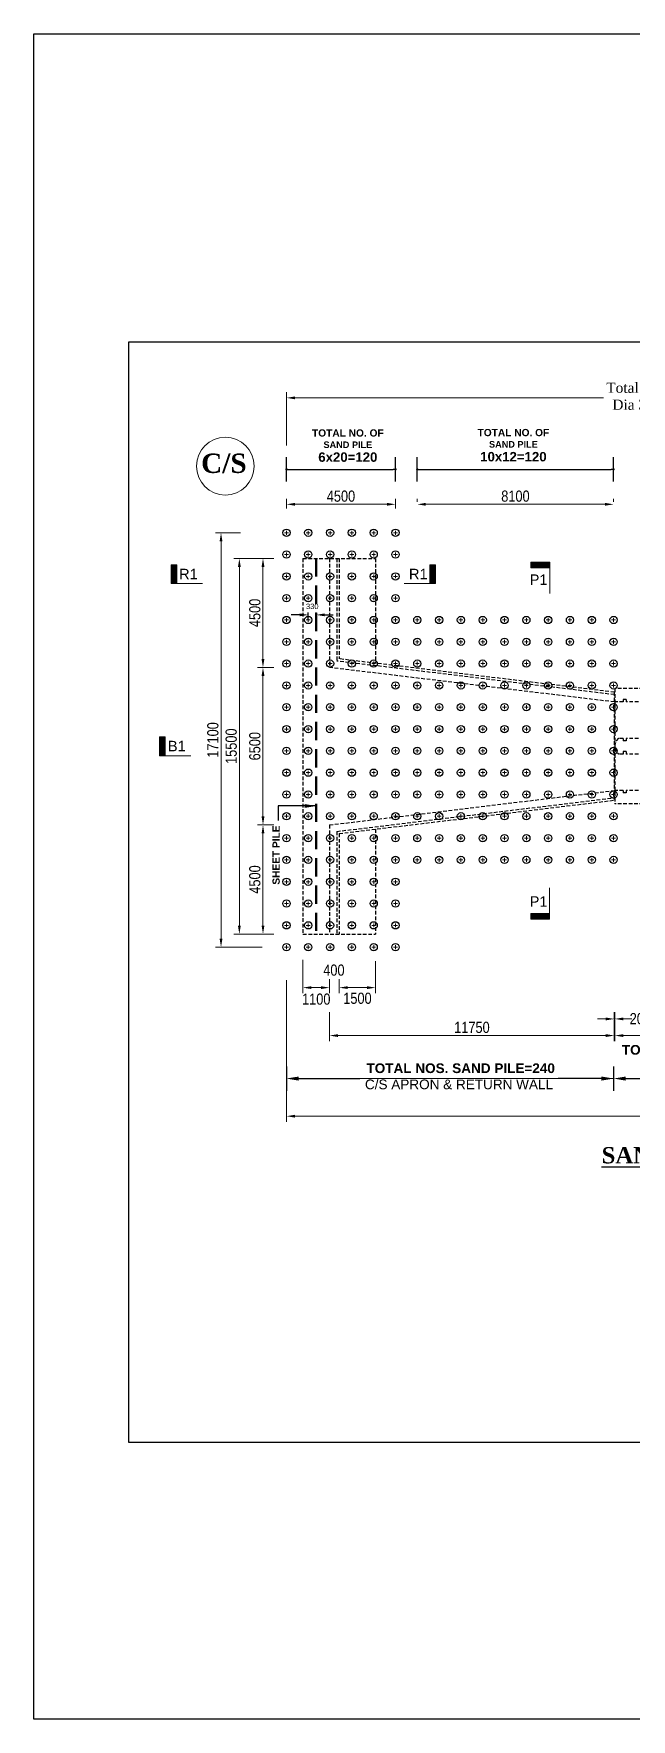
# Model space of a CAD drawing. Extents: x -358915 to 1258323, y -1667244 to -305611.
# Drawn here: x 856274 to 880934, y -1317839 to -1248286 of the extents above; entities that cross this region are included whole.
import ezdxf

# ---------------------------------------------------------------- set-up
doc = ezdxf.new("R2010")
doc.units = 0
doc.header["$LTSCALE"] = 300
doc.header["$MEASUREMENT"] = 0
doc.linetypes.add('DASHED', pattern=[0.75, 0.5, -0.25])
doc.layers.get('0').update_dxf_attribs({"linetype": 'CONTINUOUS'})
doc.layers.get('DEFPOINTS').update_dxf_attribs({"linetype": 'CONTINUOUS'})
for name, color, linetype, lineweight in [('Dim', 7, 'CONTINUOUS', 9), ('Dimension', 8, 'CONTINUOUS', 18), ('line2', 3, 'CONTINUOUS', 30), ('slop', 8, 'CONTINUOUS', 9)]:
    doc.layers.add(name, color=color, linetype=linetype, lineweight=lineweight)
for name, color, linetype in [('LINE', 7, 'CONTINUOUS'), ('P1', 7, 'CONTINUOUS'), ('TEXT', 10, 'CONTINUOUS')]:
    doc.layers.add(name, color=color, linetype=linetype)
doc.styles.add('1-2', font='arial.ttf')
doc.styles.add('Arial', font='arial.ttf')
doc.styles.add('DIM', font='isocp3.shx')
doc.styles.add('dimText', font='ARIALN.TTF')
doc.styles.add('text', font='ARIALN.TTF', dxfattribs={"height": 1.6})
doc.dimstyles.new('3', dxfattribs={"dimtxt": 225, "dimasz": 350, "dimexe": 100, "dimexo": 25, "dimgap": 9, "dimtad": 0, "dimdec": 0, "dimzin": 0, "dimdsep": 46, "dimtxsty": 'Standard', "dimcen": 0, "dimclrd": 5, "dimclre": 6, "dimclrt": 256, "dimadec": 0, "dimazin": 0, "dimtfac": 1, "dimtdec": 0, "dimtofl": 0, "dimtmove": 2, "dimatfit": 3, "dimfxl": 1, "dimtolj": 1, "dimtzin": 0, "dimarcsym": 0})
doc.dimstyles.new('dim_230', dxfattribs={"dimtxt": 460, "dimasz": 460, "dimexe": 230, "dimexo": 100, "dimgap": 100, "dimtad": 1, "dimdec": 0, "dimzin": 0, "dimdsep": 46, "dimtxsty": 'dimText', "dimcen": 0.09, "dimclrd": 256, "dimclre": 256, "dimclrt": 7, "dimadec": 0, "dimazin": 0, "dimtfac": 1, "dimtdec": 0, "dimtofl": 0, "dimtmove": 0, "dimatfit": 3, "dimfxl": 1, "dimtolj": 1, "dimtzin": 0, "dimlwd": -1, "dimlwe": -1, "dimarcsym": 0})
doc.dimstyles.new('dim_240', dxfattribs={"dimtxt": 480, "dimasz": 480, "dimexe": 300, "dimexo": 200, "dimgap": 200, "dimtad": 1, "dimdec": 0, "dimzin": 0, "dimdsep": 46, "dimtxsty": 'DIM', "dimcen": 350, "dimclrd": 5, "dimclre": 5, "dimclrt": 7, "dimadec": 0, "dimazin": 0, "dimtfac": 1, "dimtdec": 0, "dimtmove": 0, "dimatfit": 3, "dimfxl": 20, "dimtolj": 1, "dimtzin": 0, "dimarcsym": 0})
doc.dimstyles.new('dim_250', dxfattribs={"dimtxt": 500, "dimasz": 500, "dimexe": 500, "dimexo": 100, "dimgap": 150, "dimtad": 1, "dimdec": 0, "dimzin": 0, "dimdsep": 46, "dimtxsty": 'Arial', "dimcen": 350, "dimclrd": 5, "dimclre": 5, "dimclrt": 7, "dimadec": 0, "dimazin": 0, "dimtfac": 1, "dimtdec": 0, "dimtmove": 0, "dimatfit": 3, "dimfxl": 500, "dimfxlon": 1, "dimtolj": 1, "dimtzin": 0, "dimarcsym": 0})

# ---------------------------------------------------------------- blocks, each defined once
blk = doc.blocks.new('*D1060')
at = {"layer": 'DEFPOINTS', "color": 0, "ltscale": 500, "transparency": 16777216}
for p in [(866279, -1269936), (865735, -1274436), (866279, -1274436)]:
    blk.add_point(p, dxfattribs=at)
at = {"layer": 'Dim', "ltscale": 500, "transparency": 16777216}
for p, q in [((866179, -1269936), (865505, -1269936)), ((865735, -1270286), (865735, -1274086)), ((866179, -1274436), (865505, -1274436))]:
    blk.add_line(p, q, dxfattribs=at)
for points in [[(865677, -1270286), (865794, -1270286), (865735, -1269936)], [(865677, -1274086), (865794, -1274086), (865735, -1274436)]]:
    blk.add_solid(points, dxfattribs=at)
at = {"layer": 'Dim', "color": 7, "ltscale": 500, "transparency": 16777216, "insert": (865400, -1272186), "char_height": 460, "attachment_point": 5, "rotation": 90, "style": 'dimText'}
blk.add_mtext('\\A1;4500', dxfattribs=at)
blk = doc.blocks.new('*D1061')
at = {"layer": 'DEFPOINTS', "color": 0, "ltscale": 500, "transparency": 16777216}
for p in [(866279, -1274436), (865735, -1280936), (866279, -1280936)]:
    blk.add_point(p, dxfattribs=at)
at = {"layer": 'Dim', "ltscale": 500, "transparency": 16777216}
for p, q in [((866179, -1274436), (865505, -1274436)), ((865735, -1274786), (865735, -1280586)), ((866179, -1280936), (865505, -1280936))]:
    blk.add_line(p, q, dxfattribs=at)
for points in [[(865677, -1274786), (865794, -1274786), (865735, -1274436)], [(865677, -1280586), (865794, -1280586), (865735, -1280936)]]:
    blk.add_solid(points, dxfattribs=at)
at = {"layer": 'Dim', "color": 7, "ltscale": 500, "transparency": 16777216, "insert": (865400, -1277686), "char_height": 460, "attachment_point": 5, "rotation": 90, "style": 'dimText'}
blk.add_mtext('\\A1;6500', dxfattribs=at)
blk = doc.blocks.new('*D1062')
at = {"layer": 'DEFPOINTS', "color": 0, "ltscale": 500, "transparency": 16777216}
for p in [(866279, -1280936), (865735, -1285436), (866279, -1285436)]:
    blk.add_point(p, dxfattribs=at)
at = {"layer": 'Dim', "ltscale": 500, "transparency": 16777216}
for p, q in [((866179, -1280936), (865505, -1280936)), ((865735, -1281286), (865735, -1285086)), ((866179, -1285436), (865505, -1285436))]:
    blk.add_line(p, q, dxfattribs=at)
for points in [[(865677, -1281286), (865794, -1281286), (865735, -1280936)], [(865677, -1285086), (865794, -1285086), (865735, -1285436)]]:
    blk.add_solid(points, dxfattribs=at)
at = {"layer": 'Dim', "color": 7, "ltscale": 500, "transparency": 16777216, "insert": (865400, -1283186), "char_height": 460, "attachment_point": 5, "rotation": 90, "style": 'dimText'}
blk.add_mtext('\\A1;4500', dxfattribs=at)
blk = doc.blocks.new('*D1063')
at = {"layer": 'DEFPOINTS', "color": 0, "ltscale": 500, "transparency": 16777216}
for p in [(867383, -1286405), (868483, -1287198), (868483, -1287648)]:
    blk.add_point(p, dxfattribs=at)
at = {"layer": 'Dim', "ltscale": 500, "transparency": 16777216}
for p, q in [((867383, -1286505), (867383, -1287878)), ((868483, -1287298), (868483, -1287878)), ((867733, -1287648), (868133, -1287648))]:
    blk.add_line(p, q, dxfattribs=at)
for points in [[(867733, -1287590), (867733, -1287706), (867383, -1287648)], [(868133, -1287590), (868133, -1287706), (868483, -1287648)]]:
    blk.add_solid(points, dxfattribs=at)
at = {"layer": 'Dim', "color": 7, "ltscale": 500, "transparency": 16777216, "insert": (867933, -1288124), "char_height": 460, "attachment_point": 5, "style": 'dimText'}
blk.add_mtext('\\A1;1100', dxfattribs=at)
blk = doc.blocks.new('*D1064')
at = {"layer": 'DEFPOINTS', "color": 0, "ltscale": 500, "transparency": 16777216}
for p in [(868483, -1287198), (868883, -1287192), (868883, -1287648)]:
    blk.add_point(p, dxfattribs=at)
at = {"layer": 'Dim', "ltscale": 500, "transparency": 16777216}
for p, q in [((868483, -1287298), (868483, -1287878)), ((868883, -1287292), (868883, -1287878)), ((868133, -1287648), (867783, -1287648)), ((869233, -1287648), (869583, -1287648))]:
    blk.add_line(p, q, dxfattribs=at)
for points in [[(868133, -1287590), (868133, -1287706), (868483, -1287648)], [(869233, -1287590), (869233, -1287706), (868883, -1287648)]]:
    blk.add_solid(points, dxfattribs=at)
at = {"layer": 'Dim', "color": 7, "ltscale": 500, "transparency": 16777216, "insert": (868662, -1286928), "char_height": 460, "attachment_point": 5, "style": 'dimText'}
blk.add_mtext('\\A1;400', dxfattribs=at)
blk = doc.blocks.new('*D1065')
at = {"layer": 'DEFPOINTS', "color": 0, "ltscale": 500, "transparency": 16777216}
for p in [(870383, -1286456), (868883, -1287192), (870383, -1287648)]:
    blk.add_point(p, dxfattribs=at)
at = {"layer": 'Dim', "ltscale": 500, "transparency": 16777216}
for p, q in [((870383, -1286556), (870383, -1287878)), ((868883, -1287292), (868883, -1287878)), ((869233, -1287648), (870033, -1287648))]:
    blk.add_line(p, q, dxfattribs=at)
for points in [[(869233, -1287590), (869233, -1287706), (868883, -1287648)], [(870033, -1287590), (870033, -1287706), (870383, -1287648)]]:
    blk.add_solid(points, dxfattribs=at)
at = {"layer": 'Dim', "color": 7, "ltscale": 500, "transparency": 16777216, "insert": (869633, -1288090), "char_height": 460, "attachment_point": 5, "style": 'dimText'}
blk.add_mtext('\\A1;1500', dxfattribs=at)
blk = doc.blocks.new('*D1066')
at = {"layer": 'DEFPOINTS', "color": 0, "ltscale": 500, "transparency": 16777216}
for p in [(868483, -1288556), (880233, -1288556), (880233, -1289626)]:
    blk.add_point(p, dxfattribs=at)
at = {"layer": 'Dim', "ltscale": 500, "transparency": 16777216}
for p, q in [((868483, -1288656), (868483, -1289856)), ((880233, -1288656), (880233, -1289856)), ((868833, -1289626), (879883, -1289626))]:
    blk.add_line(p, q, dxfattribs=at)
for points in [[(868833, -1289568), (868833, -1289685), (868483, -1289626)], [(879883, -1289568), (879883, -1289685), (880233, -1289626)]]:
    blk.add_solid(points, dxfattribs=at)
at = {"layer": 'Dim', "color": 7, "ltscale": 500, "transparency": 16777216, "insert": (874358, -1289291), "char_height": 460, "attachment_point": 5, "style": 'dimText'}
blk.add_mtext('\\A1;11750', dxfattribs=at)
blk = doc.blocks.new('*D1067')
at = {"layer": 'DEFPOINTS', "color": 0, "ltscale": 500, "transparency": 16777216}
for p in [(880233, -1288556), (880253, -1288556), (880253, -1288939)]:
    blk.add_point(p, dxfattribs=at)
at = {"layer": 'Dim', "ltscale": 500, "transparency": 16777216}
for p, q in [((880233, -1288656), (880233, -1289169)), ((880253, -1288656), (880253, -1289169)), ((879883, -1288939), (879533, -1288939)), ((880603, -1288939), (880953, -1288939))]:
    blk.add_line(p, q, dxfattribs=at)
for points in [[(879883, -1288881), (879883, -1288998), (880233, -1288939)], [(880603, -1288881), (880603, -1288998), (880253, -1288939)]]:
    blk.add_solid(points, dxfattribs=at)
at = {"layer": 'Dim', "color": 7, "ltscale": 500, "transparency": 16777216, "insert": (881161, -1288931), "char_height": 460, "attachment_point": 5, "style": 'dimText'}
blk.add_mtext('\\A1;20', dxfattribs=at)
blk = doc.blocks.new('*D1068')
at = {"layer": 'DEFPOINTS', "color": 0, "ltscale": 500, "transparency": 16777216}
for p in [(880253, -1288556), (889153, -1288556), (889153, -1289626)]:
    blk.add_point(p, dxfattribs=at)
at = {"layer": 'Dim', "ltscale": 500, "transparency": 16777216}
for p, q in [((880253, -1288656), (880253, -1289856)), ((889153, -1288656), (889153, -1289856)), ((880603, -1289626), (888803, -1289626))]:
    blk.add_line(p, q, dxfattribs=at)
for points in [[(880603, -1289568), (880603, -1289685), (880253, -1289626)], [(888803, -1289568), (888803, -1289685), (889153, -1289626)]]:
    blk.add_solid(points, dxfattribs=at)
at = {"layer": 'Dim', "color": 7, "ltscale": 500, "transparency": 16777216, "insert": (884703, -1289291), "char_height": 460, "attachment_point": 5, "style": 'dimText'}
blk.add_mtext('\\A1;8900', dxfattribs=at)
blk = doc.blocks.new('*D1056')
at = {"layer": 'DEFPOINTS', "color": 0, "transparency": 16777216}
for p in [(867603, -1272267), (867603, -1272478), (867933, -1272469)]:
    blk.add_point(p, dxfattribs=at)
at = {"layer": 'LINE', "color": 5, "lineweight": -2, "transparency": 16777216}
for p, q in [((867253, -1272267), (866903, -1272267)), ((868283, -1272267), (868633, -1272267))]:
    blk.add_line(p, q, dxfattribs=at)
at = {"layer": 'LINE', "color": 6, "lineweight": -2, "transparency": 16777216}
for p, q in [((867603, -1272453), (867603, -1272167)), ((867933, -1272444), (867933, -1272167))]:
    blk.add_line(p, q, dxfattribs=at)
at = {"layer": 'LINE', "color": 5, "transparency": 16777216}
for points in [[(867253, -1272208), (867253, -1272325), (867603, -1272267)], [(868283, -1272208), (868283, -1272325), (867933, -1272267)]]:
    blk.add_solid(points, dxfattribs=at)
at = {"layer": 'LINE', "transparency": 16777216, "insert": (867768, -1271917), "char_height": 225, "attachment_point": 5}
blk.add_mtext('\\A1;330', dxfattribs=at)
blk = doc.blocks.new('K')
at = {"layer": 'Dim', "ltscale": 50}
for points in [[(311304, -378343), (311142, -378343)], [(311223, -378424), (311223, -378262)]]:
    blk.add_lwpolyline(points, dxfattribs=at)
at = {"layer": 'P1', "ltscale": 50}
blk.add_circle((311223, -378343), 150, dxfattribs=at)
blk = doc.blocks.new('*D1076')
at = {"layer": 'DEFPOINTS', "color": 0, "ltscale": 500, "transparency": 16777216}
for p in [(865998, -1269936), (864760, -1285436), (865998, -1285436)]:
    blk.add_point(p, dxfattribs=at)
at = {"layer": 'Dim', "ltscale": 500, "transparency": 16777216}
for p, q in [((865898, -1269936), (864530, -1269936)), ((864760, -1270286), (864760, -1285086)), ((865898, -1285436), (864530, -1285436))]:
    blk.add_line(p, q, dxfattribs=at)
for points in [[(864702, -1270286), (864819, -1270286), (864760, -1269936)], [(864702, -1285086), (864819, -1285086), (864760, -1285436)]]:
    blk.add_solid(points, dxfattribs=at)
at = {"layer": 'Dim', "color": 7, "ltscale": 500, "transparency": 16777216, "insert": (864425, -1277686), "char_height": 460, "attachment_point": 5, "rotation": 90, "style": 'dimText'}
blk.add_mtext('\\A1;15500', dxfattribs=at)
blk = doc.blocks.new('*D1077')
at = {"layer": 'DEFPOINTS', "color": 0, "ltscale": 500, "transparency": 16777216}
for p in [(864003, -1268878), (864903, -1268878), (865803, -1285978)]:
    blk.add_point(p, dxfattribs=at)
at = {"layer": 'Dim', "ltscale": 500, "transparency": 16777216}
for p, q in [((864803, -1268878), (863773, -1268878)), ((864003, -1285628), (864003, -1269228)), ((865703, -1285978), (863773, -1285978))]:
    blk.add_line(p, q, dxfattribs=at)
for points in [[(863945, -1269228), (864062, -1269228), (864003, -1268878)], [(863945, -1285628), (864062, -1285628), (864003, -1285978)]]:
    blk.add_solid(points, dxfattribs=at)
at = {"layer": 'Dim', "color": 7, "ltscale": 500, "transparency": 16777216, "insert": (863668, -1277428), "char_height": 460, "attachment_point": 5, "rotation": 90, "style": 'dimText'}
blk.add_mtext('\\A1;17100', dxfattribs=at)
blk = doc.blocks.new('_Dot')
at = {"color": 0, "linetype": 'ByBlock', "lineweight": -2}
blk.add_line((-0.5, 0), (-1, 0), dxfattribs=at)
at = {"color": 0, "linetype": 'ByBlock', "const_width": 0.5}
blk.add_lwpolyline([(-0.25, 0, 1), (0.25, 0, 1)], format="xyb", close=True, dxfattribs=at)
blk = doc.blocks.new('*D1082')
at = {"layer": 'DEFPOINTS', "color": 0, "ltscale": 50, "transparency": 16777216}
for p in [(880203, -1266262), (872103, -1267078), (880203, -1267078)]:
    blk.add_point(p, dxfattribs=at)
at = {"layer": 'Dim', "color": 5, "lineweight": -2, "ltscale": 50, "transparency": 16777216}
for p, q in [((872103, -1266762), (872103, -1265762)), ((880203, -1266762), (880203, -1265762)), ((872203, -1266262), (880103, -1266262))]:
    blk.add_line(p, q, dxfattribs=at)
at = {"layer": 'Dim', "color": 5, "lineweight": -2, "ltscale": 50, "transparency": 16777216, "xscale": 100, "yscale": 100, "zscale": 100, "rotation": 180}
blk.add_blockref('_Dot', (872103, -1266262), dxfattribs=at)
at = {"layer": 'Dim', "color": 5, "lineweight": -2, "ltscale": 50, "transparency": 16777216, "xscale": 100, "yscale": 100, "zscale": 100}
blk.add_blockref('_Dot', (880203, -1266262), dxfattribs=at)
at = {"layer": 'Dim', "color": 7, "ltscale": 50, "transparency": 16777216, "insert": (876069, -1265267), "char_height": 500, "attachment_point": 5, "style": 'Arial'}
blk.add_mtext('\\A1;{\\fArial|b1|i0|c0|p34;\\H0.6x;TOTAL NO. OF\\P\\H0.9x;SAND PILE\\P\\H1.444x;10x12=120}', dxfattribs=at)
blk = doc.blocks.new('*D1083')
at = {"layer": 'DEFPOINTS', "color": 0, "ltscale": 50, "transparency": 16777216}
for p in [(871203, -1266262), (866703, -1267464), (871203, -1267705)]:
    blk.add_point(p, dxfattribs=at)
at = {"layer": 'Dim', "color": 5, "lineweight": -2, "ltscale": 50, "transparency": 16777216}
for p, q in [((866703, -1266762), (866703, -1265762)), ((871203, -1266762), (871203, -1265762)), ((866803, -1266262), (871103, -1266262))]:
    blk.add_line(p, q, dxfattribs=at)
at = {"layer": 'Dim', "color": 5, "lineweight": -2, "ltscale": 50, "transparency": 16777216, "xscale": 100, "yscale": 100, "zscale": 100, "rotation": 180}
blk.add_blockref('_Dot', (866703, -1266262), dxfattribs=at)
at = {"layer": 'Dim', "color": 5, "lineweight": -2, "ltscale": 50, "transparency": 16777216, "xscale": 100, "yscale": 100, "zscale": 100}
blk.add_blockref('_Dot', (871203, -1266262), dxfattribs=at)
at = {"layer": 'Dim', "color": 7, "ltscale": 50, "transparency": 16777216, "insert": (869237, -1265284), "char_height": 500, "attachment_point": 5, "style": 'Arial'}
blk.add_mtext('\\A1;{\\fArial|b1|i0|c0|p34;\\H0.6x;TOTAL NO. OF\\P\\H0.9x;SAND PILE\\P\\H1.444x;6x20=120}', dxfattribs=at)
blk = doc.blocks.new('*D1084')
at = {"layer": 'DEFPOINTS', "color": 0, "ltscale": 50, "transparency": 16777216}
for p in [(866703, -1287700), (880203, -1290691), (866703, -1291400)]:
    blk.add_point(p, dxfattribs=at)
at = {"layer": 'Dim', "color": 5, "lineweight": -2, "ltscale": 50, "transparency": 16777216}
for p, q in [((866703, -1290900), (866703, -1291900)), ((867203, -1291400), (869730, -1291400)), ((879703, -1291400), (877919, -1291400)), ((880203, -1290900), (880203, -1291900))]:
    blk.add_line(p, q, dxfattribs=at)
at = {"layer": 'Dim', "color": 5, "ltscale": 50, "transparency": 16777216}
for points in [[(867203, -1291317), (867203, -1291484), (866703, -1291400)], [(879703, -1291317), (879703, -1291484), (880203, -1291400)]]:
    blk.add_solid(points, dxfattribs=at)
at = {"layer": 'Dim', "color": 7, "ltscale": 50, "transparency": 16777216, "insert": (873824, -1290976), "char_height": 450, "attachment_point": 5, "style": 'Arial'}
blk.add_mtext('\\A1;{\\fArial|b1|i0|c0|p34;\\H0.8889x;\\P\\H0.8889x; \\H1.125x;TOTAL NOS. SAND PILE=240\\P\\fArial|b0|i0|c0|p34;C/S APRON & RETURN WALL}', dxfattribs=at)
blk = doc.blocks.new('*D1085')
at = {"layer": 'DEFPOINTS', "color": 0, "ltscale": 50, "transparency": 16777216}
for p in [(880203, -1290691), (889203, -1290226), (889203, -1291400)]:
    blk.add_point(p, dxfattribs=at)
at = {"layer": 'Dim', "color": 5, "lineweight": -2, "ltscale": 50, "transparency": 16777216}
for p, q in [((880203, -1290900), (880203, -1291900)), ((880703, -1291400), (888703, -1291400)), ((889203, -1290900), (889203, -1291900))]:
    blk.add_line(p, q, dxfattribs=at)
at = {"layer": 'Dim', "color": 5, "ltscale": 50, "transparency": 16777216}
for points in [[(880703, -1291317), (880703, -1291484), (880203, -1291400)], [(888703, -1291317), (888703, -1291484), (889203, -1291400)]]:
    blk.add_solid(points, dxfattribs=at)
at = {"layer": 'Dim', "color": 7, "ltscale": 50, "transparency": 16777216, "insert": (884355, -1290176), "char_height": 450, "attachment_point": 5, "style": 'Arial'}
blk.add_mtext('\\A1;\\P{\\fArial|b1|i0|c0|p34;\\H0.8889x; TOTAL NOS. SAND PILE=108\\P\\fArial|b0|i0|c0|p34;BARREL SIDE}', dxfattribs=at)
blk = doc.blocks.new('T')
at = {"layer": 'Dim'}
h = blk.add_hatch(color=6, dxfattribs=at)
h.dxf.hatch_style = 1
h.paths.add_polyline_path([(-137, 0), (157, 0), (157, 975), (-137, 975)])
at = {"layer": 'Dimension', "color": 0, "lineweight": 13, "ltscale": 2}
for p, q in [((-137, 0), (-137, 975)), ((-137, 975), (157, 975)), ((157, 975), (157, 0)), ((1481, 0), (-137, 0))]:
    blk.add_line(p, q, dxfattribs=at)
blk = doc.blocks.new('*D1086')
at = {"layer": 'DEFPOINTS', "color": 0, "ltscale": 500, "transparency": 16777216}
for p in [(871203, -1267705), (866703, -1267978), (871203, -1267978)]:
    blk.add_point(p, dxfattribs=at)
at = {"layer": 'Dim', "ltscale": 500, "transparency": 16777216}
for p, q in [((866703, -1267878), (866703, -1267475)), ((867053, -1267705), (870853, -1267705)), ((871203, -1267878), (871203, -1267475))]:
    blk.add_line(p, q, dxfattribs=at)
for points in [[(867053, -1267646), (867053, -1267763), (866703, -1267705)], [(870853, -1267646), (870853, -1267763), (871203, -1267705)]]:
    blk.add_solid(points, dxfattribs=at)
at = {"layer": 'Dim', "color": 7, "ltscale": 500, "transparency": 16777216, "insert": (868953, -1267370), "char_height": 460, "attachment_point": 5, "style": 'dimText'}
blk.add_mtext('\\A1;4500', dxfattribs=at)
blk = doc.blocks.new('*D1087')
at = {"layer": 'DEFPOINTS', "color": 0, "ltscale": 500, "transparency": 16777216}
for p in [(872103, -1267705), (880203, -1267705), (880203, -1267705)]:
    blk.add_point(p, dxfattribs=at)
at = {"layer": 'Dim', "ltscale": 500, "transparency": 16777216}
for p, q in [((872103, -1267605), (872103, -1267475)), ((872453, -1267705), (879853, -1267705)), ((880203, -1267605), (880203, -1267475))]:
    blk.add_line(p, q, dxfattribs=at)
for points in [[(872453, -1267646), (872453, -1267763), (872103, -1267705)], [(879853, -1267646), (879853, -1267763), (880203, -1267705)]]:
    blk.add_solid(points, dxfattribs=at)
at = {"layer": 'Dim', "color": 7, "ltscale": 500, "transparency": 16777216, "insert": (876153, -1267370), "char_height": 460, "attachment_point": 5, "style": 'dimText'}
blk.add_mtext('\\A1;8100', dxfattribs=at)
blk = doc.blocks.new('*D1091')
at = {"layer": 'DEFPOINTS', "color": 0, "ltscale": 500, "transparency": 16777216}
for p in [(866703, -1287235), (905403, -1287700), (905403, -1292953)]:
    blk.add_point(p, dxfattribs=at)
at = {"layer": 'Dim', "ltscale": 500, "transparency": 16777216}
for p, q in [((866703, -1287335), (866703, -1293183)), ((905403, -1287800), (905403, -1293183)), ((867053, -1292953), (905053, -1292953))]:
    blk.add_line(p, q, dxfattribs=at)
for points in [[(867053, -1292895), (867053, -1293011), (866703, -1292953)], [(905053, -1292895), (905053, -1293011), (905403, -1292953)]]:
    blk.add_solid(points, dxfattribs=at)
at = {"layer": 'Dim', "color": 7, "ltscale": 500, "transparency": 16777216, "insert": (886053, -1292618), "char_height": 460, "attachment_point": 5, "style": 'dimText'}
blk.add_mtext('\\A1;38700', dxfattribs=at)

msp = doc.modelspace()

# ---------------------------------------------------------------- linework, layer by layer
at = {"layer": 'Dim', "ltscale": 500}
for p, q in [((866703.3, -1265279.7), (866703.3, -1263082.8)), ((867053.3, -1263312.8), (879780.5, -1263312.8))]:
    msp.add_line(p, q, dxfattribs=at)
at = {"layer": 'Dim', "ltscale": 50}
msp.add_line((880203.3, -1291400.4), (869730, -1291400.4), dxfattribs=at)
at = {"layer": 'Dim', "ltscale": 500}
msp.add_solid([(867053.3, -1263254.4), (867053.3, -1263371.1), (866703.3, -1263312.8)], dxfattribs=at)
at = {"layer": 'LINE', "linetype": 'DASHED'}
for p, q in [((867383.1, -1269936.1), (867383.1, -1285436.1)), ((867383.1, -1269936.1), (870383.1, -1269936.1)), ((868483.1, -1269936.1), (868483.1, -1274436.1)), ((868783.1, -1269936.1), (868783.1, -1274170.3)), ((868883.1, -1269936.1), (868883.1, -1274081.7)), ((870383.1, -1269936.1), (870383.1, -1274263.6)), ((880233.1, -1275558.9), (868783.1, -1274170.3)), ((880233.1, -1275458.2), (868883.1, -1274081.7)), ((880233.1, -1275861.1), (868483.1, -1274436.1)), ((880233.1, -1275458.2), (880233.1, -1279914)), ((887053.1, -1275311.1), (880253.1, -1275311.1)), ((880253.1, -1275311.1), (880253.1, -1280061.1)), ((880603.1, -1275861.1), (880253.1, -1275861.1)), ((880728.1, -1275761.1), (880603.1, -1275761.1)), ((880603.1, -1275761.1), (880603.1, -1275861.1)), ((880728.1, -1275761.1), (880728.1, -1275861.1)), ((881678.1, -1275861.1), (880728.1, -1275861.1)), ((880603.1, -1277361.1), (880417.6, -1277361.1)), ((880603.1, -1277361.1), (880603.1, -1277461.1)), ((880728.1, -1277461.1), (880603.1, -1277461.1)), ((881678.1, -1277361.1), (880728.1, -1277361.1)), ((880728.1, -1277361.1), (880728.1, -1277461.1)), ((880603.1, -1278011.1), (880419.6, -1278011.1)), ((880728.1, -1277911.1), (880603.1, -1277911.1)), ((880603.1, -1277911.1), (880603.1, -1278011.1)), ((880728.1, -1277911.1), (880728.1, -1278011.1)), ((881678.1, -1278011.1), (880728.1, -1278011.1)), ((868483.1, -1280936.1), (880233.1, -1279511.1)), ((880603.1, -1279511.1), (880253.1, -1279511.1)), ((880603.1, -1279511.1), (880603.1, -1279611.1)), ((880728.1, -1279611.1), (880603.1, -1279611.1)), ((881678.1, -1279511.1), (880728.1, -1279511.1)), ((880728.1, -1279511.1), (880728.1, -1279611.1)), ((868783.1, -1281201.9), (880233.1, -1279813.3)), ((868883.1, -1281290.5), (880233.1, -1279914)), ((887053.1, -1280061.1), (880253.1, -1280061.1)), ((868483.1, -1280936.1), (868483.1, -1285436.1)), ((870383.1, -1281108.6), (870383.1, -1285436.1)), ((868783.1, -1281201.9), (868783.1, -1285436.1)), ((868883.1, -1281290.5), (868883.1, -1285436.1)), ((867383.1, -1285436.1), (870383.1, -1285436.1))]:
    msp.add_line(p, q, dxfattribs=at)
at = {"layer": 'LINE', "color": 6, "linetype": 'DASHED', "lineweight": 50, "ltscale": 5}
msp.add_line((867933.1, -1269936.1), (867933.1, -1285436.1), dxfattribs=at)
at = {"layer": 'LINE', "color": 3, "ltscale": 0.5}
msp.add_lwpolyline([(856273.7, -1248285.9), (1004118, -1248285.9), (1004118, -1317838.7), (856273.7, -1317838.7)], close=True, dxfattribs=at)
at = {"layer": 'LINE'}
msp.add_lwpolyline([(924416.1, -1306417.9), (860193, -1306417.9), (860193, -1261003), (924416.1, -1261003)], close=True, dxfattribs=at)
at = {"layer": 'LINE', "linetype": 'DASHED'}
msp.add_arc((880655, -1277685.4), 401.9, 126.214269, 234.144213, dxfattribs=at)
at = {"layer": 'slop'}
msp.add_circle((864181.3, -1266128), 1192.5, dxfattribs=at)

# ---------------------------------------------------------------- block references
at = {"color": 5, "linetype": 'DASHED'}
for p in [(555480.3, -890534.8), (556380.3, -890534.8), (557280.3, -890534.8), (558180.3, -890534.8), (559080.3, -890534.8), (559980.3, -890534.8), (555480.3, -891434.8), (556380.3, -891434.8), (557280.3, -891434.8), (558180.3, -891434.8), (559080.3, -891434.8), (559980.3, -891434.8), (555480.3, -892334.8), (556380.3, -892334.8), (557280.3, -892334.8), (558180.3, -892334.8), (559080.3, -892334.8), (559980.3, -892334.8), (555480.3, -893234.8), (556380.3, -893234.8), (557280.3, -893234.8), (558180.3, -893234.8), (559080.3, -893234.8), (559980.3, -893234.8), (555480.3, -894134.8), (556380.3, -894134.8), (557280.3, -894134.8), (558180.3, -894134.8), (559080.3, -894134.8), (559980.3, -894134.8), (560880.3, -894134.8), (561780.3, -894134.8), (562680.3, -894134.8), (563580.3, -894134.8), (564480.3, -894134.8), (565380.3, -894134.8), (566280.3, -894134.8), (567180.3, -894134.8), (568080.3, -894134.8), (568980.3, -894134.8), (555480.3, -895034.8), (556380.3, -895034.8), (557280.3, -895034.8), (558180.3, -895034.8), (559080.3, -895034.8), (559980.3, -895034.8), (560880.3, -895034.8), (561780.3, -895034.8), (562680.3, -895034.8), (563580.3, -895034.8), (564480.3, -895034.8), (565380.3, -895034.8), (566280.3, -895034.8), (567180.3, -895034.8), (568080.3, -895034.8), (568980.3, -895034.8), (555480.3, -895934.8), (556380.3, -895934.8), (557280.3, -895934.8), (558180.3, -895934.8), (559080.3, -895934.8), (559980.3, -895934.8), (560880.3, -895934.8), (561780.3, -895934.8), (562680.3, -895934.8), (563580.3, -895934.8), (564480.3, -895934.8), (565380.3, -895934.8), (566280.3, -895934.8), (567180.3, -895934.8), (568080.3, -895934.8), (568980.3, -895934.8), (555480.3, -896834.8), (556380.3, -896834.8), (557280.3, -896834.8), (558180.3, -896834.8), (559080.3, -896834.8), (559980.3, -896834.8), (560880.3, -896834.8), (561780.3, -896834.8), (562680.3, -896834.8), (563580.3, -896834.8), (564480.3, -896834.8), (565380.3, -896834.8), (566280.3, -896834.8), (567180.3, -896834.8), (568080.3, -896834.8), (568980.3, -896834.8), (555480.3, -897734.8), (556380.3, -897734.8), (557280.3, -897734.8), (558180.3, -897734.8), (559080.3, -897734.8), (559980.3, -897734.8), (560880.3, -897734.8), (561780.3, -897734.8), (562680.3, -897734.8), (563580.3, -897734.8), (564480.3, -897734.8), (565380.3, -897734.8), (566280.3, -897734.8), (567180.3, -897734.8), (568080.3, -897734.8), (568980.3, -897734.8), (555480.3, -898634.8), (556380.3, -898634.8), (557280.3, -898634.8), (558180.3, -898634.8), (559080.3, -898634.8), (559980.3, -898634.8), (560880.3, -898634.8), (561780.3, -898634.8), (562680.3, -898634.8), (563580.3, -898634.8), (564480.3, -898634.8), (565380.3, -898634.8), (566280.3, -898634.8), (567180.3, -898634.8), (568080.3, -898634.8), (568980.3, -898634.8), (555480.3, -899534.8), (556380.3, -899534.8), (557280.3, -899534.8), (558180.3, -899534.8), (559080.3, -899534.8), (559980.3, -899534.8), (560880.3, -899534.8), (561780.3, -899534.8), (562680.3, -899534.8), (563580.3, -899534.8), (564480.3, -899534.8), (565380.3, -899534.8), (566280.3, -899534.8), (567180.3, -899534.8), (568080.3, -899534.8), (568980.3, -899534.8), (555480.3, -900434.8), (556380.3, -900434.8), (557280.3, -900434.8), (558180.3, -900434.8), (559080.3, -900434.8), (559980.3, -900434.8), (560880.3, -900434.8), (561780.3, -900434.8), (562680.3, -900434.8), (563580.3, -900434.8), (564480.3, -900434.8), (565380.3, -900434.8), (566280.3, -900434.8), (567180.3, -900434.8), (568080.3, -900434.8), (568980.3, -900434.8), (555480.3, -901334.8), (556380.3, -901334.8), (557280.3, -901334.8), (558180.3, -901334.8), (559080.3, -901334.8), (559980.3, -901334.8), (560880.3, -901334.8), (561780.3, -901334.8), (562680.3, -901334.8), (563580.3, -901334.8), (564480.3, -901334.8), (565380.3, -901334.8), (566280.3, -901334.8), (567180.3, -901334.8), (568080.3, -901334.8), (568980.3, -901334.8), (555480.3, -902234.8), (556380.3, -902234.8), (557280.3, -902234.8), (558180.3, -902234.8), (559080.3, -902234.8), (559980.3, -902234.8), (560880.3, -902234.8), (561780.3, -902234.8), (562680.3, -902234.8), (563580.3, -902234.8), (564480.3, -902234.8), (565380.3, -902234.8), (566280.3, -902234.8), (567180.3, -902234.8), (568080.3, -902234.8), (568980.3, -902234.8), (555480.3, -903134.8), (556380.3, -903134.8), (557280.3, -903134.8), (558180.3, -903134.8), (559080.3, -903134.8), (559980.3, -903134.8), (560880.3, -903134.8), (561780.3, -903134.8), (562680.3, -903134.8), (563580.3, -903134.8), (564480.3, -903134.8), (565380.3, -903134.8), (566280.3, -903134.8), (567180.3, -903134.8), (568080.3, -903134.8), (568980.3, -903134.8), (555480.3, -904034.8), (556380.3, -904034.8), (557280.3, -904034.8), (558180.3, -904034.8), (559080.3, -904034.8), (559980.3, -904034.8), (560880.3, -904034.8), (561780.3, -904034.8), (562680.3, -904034.8), (563580.3, -904034.8), (564480.3, -904034.8), (565380.3, -904034.8), (566280.3, -904034.8), (567180.3, -904034.8), (568080.3, -904034.8), (568980.3, -904034.8), (555480.3, -904934.8), (556380.3, -904934.8), (557280.3, -904934.8), (558180.3, -904934.8), (559080.3, -904934.8), (559980.3, -904934.8), (555480.3, -905834.8), (556380.3, -905834.8), (557280.3, -905834.8), (558180.3, -905834.8), (559080.3, -905834.8), (559980.3, -905834.8), (555480.3, -906734.8), (556380.3, -906734.8), (557280.3, -906734.8), (558180.3, -906734.8), (559080.3, -906734.8), (559980.3, -906734.8), (555480.3, -907634.8), (556380.3, -907634.8), (557280.3, -907634.8), (558180.3, -907634.8), (559080.3, -907634.8), (559980.3, -907634.8)]:
    msp.add_blockref('K', p, dxfattribs=at)
at = {"layer": 'line2', "color": 1, "yscale": 0.7999999999301508, "zscale": 0.8}
for p, xscale in [((862058.5, -1270977.6), 0.7999999998137355), ((872744.3, -1270977.6), -0.7999999998137355), ((861579.7, -1278076.5), 0.7999999998137355)]:
    msp.add_blockref('T', p, dxfattribs=dict(at, xscale=xscale))
at = {"layer": 'line2', "color": 1, "yscale": 0.7999999999301508, "zscale": 0.8, "rotation": 90}
for p, xscale in [((877574.9, -1270196.4), -0.7999999999301508), ((877562, -1284708.6), 0.7999999999301508)]:
    msp.add_blockref('T', p, dxfattribs=dict(at, xscale=xscale))

# ---------------------------------------------------------------- texts
at = {"layer": 'Dimension', "color": 1, "lineweight": 13, "ltscale": 2, "insert": (864122.2, -1266016.7), "char_height": 800, "width": 1995.957, "attachment_point": 5, "style": '1-2'}
msp.add_mtext('{\\fTimes New Roman|b1|i0|c0|p18;C/S}', dxfattribs=at)
at = {"layer": 'Dimension', "color": 0, "lineweight": 13, "ltscale": 2, "char_height": 432, "width": 804.471, "attachment_point": 5, "style": '1-2'}
for s, insert in [('R1', (862658.5, -1270581.3)), ('R1', (872144.4, -1270581.3)), ('P1', (877108.4, -1270813.8)), ('B1', (862179.6, -1277680.2)), ('P1', (877108.4, -1284093.3))]:
    msp.add_mtext(s, dxfattribs=dict(at, insert=insert))
at = {"layer": 'LINE', "insert": (886443.1, -1263312.8), "char_height": 420, "width": 13325.156, "attachment_point": 5}
msp.add_mtext('\\A1;{\\fTimes New Roman|b0|i0|c0|p18;Total Nos. of Sand Piles =639 (Pile Length=3.50m, Dia 300mm & Spacing @ 0.90m c/c in Bothway)}', dxfattribs=at)
at = {"layer": 'TEXT', "color": 2, "insert": (866127.5, -1283400.6, 0), "char_height": 300, "width": 4422.331, "attachment_point": 1, "rotation": 90, "style": 'text'}
msp.add_mtext('{\\fArial|b1|i0|c0|p34;\\C6;SHEET PILE }', dxfattribs=at)
at = {"layer": 'TEXT', "insert": (879710.7, -1294568.6), "char_height": 179.712, "width": 14096.005, "attachment_point": 4, "style": 'Arial'}
msp.add_mtext('{\\fTimes New Roman|b1|i0|c0|p18;\\H3.756x;\\L\\C6;SAND PILE LAYOUT PLAN}', dxfattribs=at)

# ---------------------------------------------------------------- dimensions: what is measured, and where the dimension line sits
at = {"layer": 'Dim', "ltscale": 50}
for base, p1, p2, text, override, picture, middle in [((871203.3, -1266261.7), (866703.3, -1267463.8), (871203.3, -1267704.7), '{\\fArial|b1|i0|c0|p34;\\H0.6x;TOTAL NO. OF\\X\\H0.9x;SAND PILE\\P\\H1.444x;6x20=120}', {"dimasz": 100, "dimblk1": 'Dot', "dimblk2": 'Dot', "dimsah": 1, "dimtmove": 2}, '*D1083', (869237, -1265284.1)), ((880203.3, -1266261.7), (872103.3, -1267077.6), (880203.3, -1267077.6), '{\\fArial|b1|i0|c0|p34;\\H0.6x;TOTAL NO. OF\\X\\H0.9x;SAND PILE\\P\\H1.444x;10x12=120}', {"dimasz": 100, "dimblk1": 'Dot', "dimblk2": 'Dot', "dimsah": 1, "dimtmove": 2}, '*D1082', (876068.6, -1265266.8)), ((889203.3, -1291400.4), (880203.3, -1290690.5), (889203.3, -1290226.1), '\\X{\\fArial|b1|i0|c0|p34;\\H0.8889x; TOTAL NOS. SAND PILE=108\\P\\fArial|b0|i0|c0|p34;BARREL SIDE}', {"dimtxt": 450, "dimtmove": 2}, '*D1085', (884355.2, -1290176.2))]:
    dim = msp.add_linear_dim(base=base, p1=p1, p2=p2, text=text, dimstyle='dim_250', override=override, dxfattribs=at)
    dim.commit()
    dim.dimension.update_dxf_attribs({"geometry": picture, "text_midpoint": middle, "dimtype": 160})
at = {"layer": 'Dim', "ltscale": 500}
for base, p1, p2, picture, middle in [((871203.3, -1267704.7), (866703.3, -1267977.6), (871203.3, -1267977.6), '*D1086', (868953.3, -1267369.9)), ((880203.3, -1267704.7), (872103.3, -1267704.7), (880203.3, -1267704.7), '*D1087', (876153.3, -1267369.9)), ((905403.3, -1292953.1), (866703.3, -1287234.9), (905403.3, -1287700.1), '*D1091', (886053.3, -1292618.3)), ((880233.1, -1289626.3), (868483.1, -1288556.1), (880233.1, -1288556.1), '*D1066', (874358.1, -1289291.4)), ((889153.1, -1289626.3), (880253.1, -1288556.1), (889153.1, -1288556.1), '*D1068', (884703.1, -1289291.4))]:
    dim = msp.add_linear_dim(base=base, p1=p1, p2=p2, dimstyle='dim_230', override={"dimasz": 350, "dimsah": 1, "dimtmove": 2}, dxfattribs=at)
    dim.commit()
    dim.dimension.update_dxf_attribs({"geometry": picture, "text_midpoint": middle})
for base, p1, p2, picture, middle in [((864003.3, -1268877.6), (865803.3, -1285977.6), (864903.3, -1268877.6), '*D1077', (863668.4, -1277427.6)), ((864760.3, -1285436.1), (865998.3, -1269936.1), (865998.3, -1285436.1), '*D1076', (864425.4, -1277686.1)), ((865735.3, -1274436.1), (866279.3, -1269936.1), (866279.3, -1274436.1), '*D1060', (865400.5, -1272186.1)), ((865735.3, -1280936.1), (866279.3, -1274436.1), (866279.3, -1280936.1), '*D1061', (865400.5, -1277686.1)), ((865735.3, -1285436.1), (866279.3, -1280936.1), (866279.3, -1285436.1), '*D1062', (865400.5, -1283186.1))]:
    dim = msp.add_linear_dim(base=base, p1=p1, p2=p2, angle=90, dimstyle='dim_230', override={"dimasz": 350, "dimsah": 1, "dimtmove": 2}, dxfattribs=at)
    dim.commit()
    dim.dimension.update_dxf_attribs({"geometry": picture, "text_midpoint": middle})
for base, p1, p2, picture, middle in [((868483.1, -1287648.1), (867383.1, -1286405.2), (868483.1, -1287197.9), '*D1063', (867933.1, -1288124.5)), ((868883.1, -1287648.1), (868483.1, -1287197.9), (868883.1, -1287191.7), '*D1064', (868662, -1286928.1)), ((870383.1, -1287648.1), (868883.1, -1287191.7), (870383.1, -1286455.8), '*D1065', (869633.1, -1288090.1)), ((880253.1, -1288939.3), (880233.1, -1288556.1), (880253.1, -1288556.1), '*D1067', (881161.2, -1288931.4))]:
    dim = msp.add_linear_dim(base=base, p1=p1, p2=p2, dimstyle='dim_230', override={"dimasz": 350, "dimsah": 1, "dimtmove": 2}, dxfattribs=at)
    dim.commit()
    dim.dimension.update_dxf_attribs({"geometry": picture, "text_midpoint": middle, "dimtype": 160})
at = {"layer": 'Dim', "ltscale": 50}
dim = msp.add_linear_dim(base=(866703.3, -1291400.4), p1=(880203.3, -1290690.5), p2=(866703.3, -1287700.1), angle=180, text='{\\fArial|b1|i0|c0|p34;\\H0.8889x;\\X\\H0.8889x; \\H1.125x;TOTAL NOS. SAND PILE=240\\P\\fArial|b0|i0|c0|p34;C/S APRON & RETURN WALL}', dimstyle='dim_250', override={"dimtxt": 450, "dimtmove": 2}, dxfattribs=at)
dim.commit()
dim.dimension.update_dxf_attribs({"geometry": '*D1084', "text_midpoint": (873824.4, -1290975.9), "dimtype": 160})
at = {"layer": 'LINE'}
dim = msp.add_linear_dim(base=(867603.3, -1272266.7), p1=(867933.1, -1272468.8), p2=(867603.3, -1272477.6), dimstyle='3', override={"dimfxl": 700}, dxfattribs=at)
dim.commit()
dim.dimension.update_dxf_attribs({"geometry": '*D1056', "text_midpoint": (867768.2, -1271916.7)})

# ---------------------------------------------------------------- leaders
at = {"layer": 'slop'}
msp.add_leader([(867933.1, -1280151.8), (866363.5, -1280151.8), (866363.5, -1280749.7)], dimstyle='dim_240', override={"dimgap": 200, "dimtad": 0}, dxfattribs=at)

doc.saveas('drawing.dxf')
